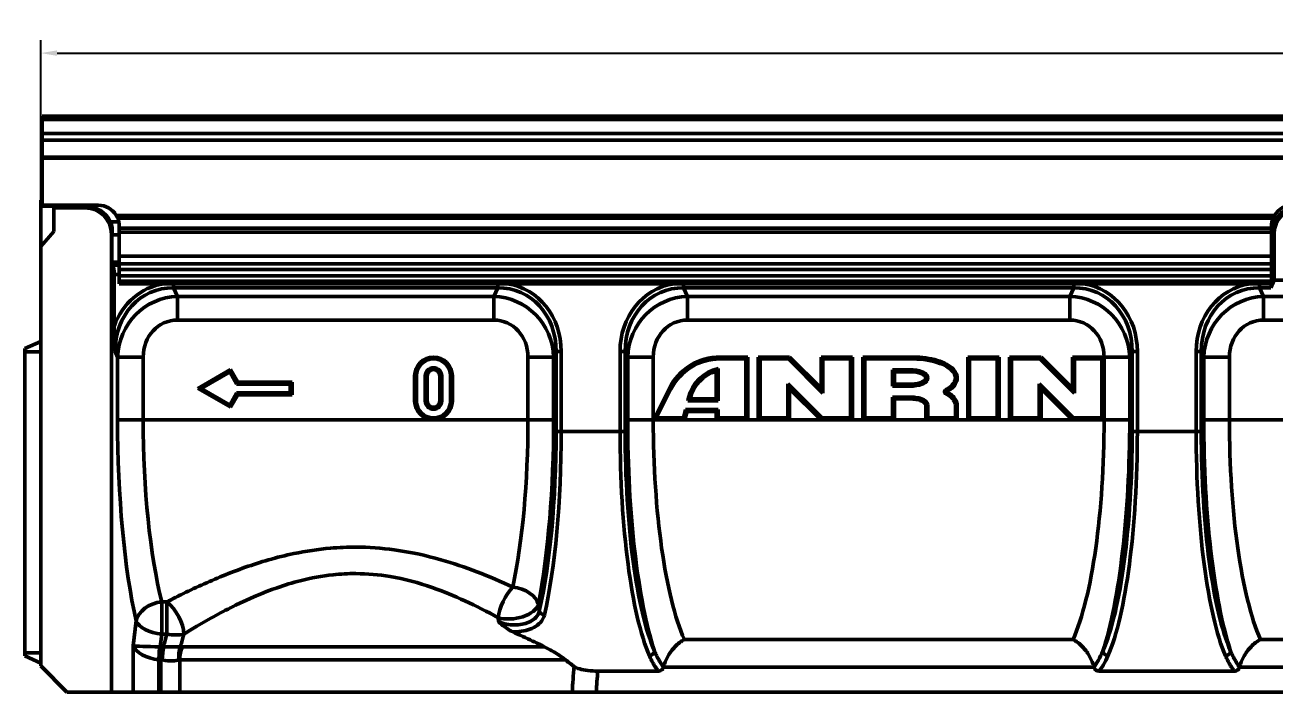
# Model space of a CAD drawing. Header units: millimetres. Extents: x 0 to 1485, y 0 to 1050.
# Drawn here: x 427.3 to 904.6, y 482.1 to 737 of the extents above; entities that cross this region are included whole.
import ezdxf

# ---------------------------------------------------------------- set-up
doc = ezdxf.new("R2010")
doc.units = ezdxf.units.MM
doc.header["$LTSCALE"] = 2.5
doc.linetypes.add('Durchgehend', pattern=[0])
for name, color, linetype, lineweight in [('Bemaßungen(DIN)', 7, 'Durchgehend', 25), ('Sichtbare Kanten(DIN)', 7, 'Durchgehend', 50), ('Sichtbare tangentiale Kanten(DIN)', 7, 'Durchgehend', 50)]:
    doc.layers.add(name, color=color, linetype=linetype, lineweight=lineweight)
doc.styles.add('TXT 3_5', font='isocpeur.ttf')
doc.dimstyles.new('Anrin Standard (DIN)', dxfattribs={"dimscale": 2.5, "dimtxt": 3.5, "dimasz": 2.5, "dimexe": 2, "dimexo": 0, "dimgap": 0.8, "dimtad": 1, "dimtxsty": 'TXT 3_5', "dimcen": 0.09, "dimdle": 10, "dimclrd": 256, "dimclre": 256, "dimclrt": 256, "dimadec": 0, "dimazin": 2, "dimtfac": 0.714286, "dimtmove": 0, "dimatfit": 3, "dimfxl": 1, "dimtolj": 1, "dimlwd": -1, "dimlwe": -1, "dimarcsym": 0})

# ---------------------------------------------------------------- blocks, each defined once
blk = doc.blocks.new('*D19')
at = {"layer": 'Bemaßungen(DIN)', "transparency": 16777216}
for p, q in [((433.27, 653.03), (433.27, 731.2)), ((1433.27, 652.28), (1433.27, 731.2)), ((439.52, 726.2), (1427.02, 726.2))]:
    blk.add_line(p, q, dxfattribs=at)
for points in [[(439.52, 727.24), (439.52, 725.16), (433.27, 726.2)], [(1427.02, 727.24), (1427.02, 725.16), (1433.27, 726.2)]]:
    blk.add_solid(points, dxfattribs=at)
at = {"layer": 'Defpoints', "color": 0, "transparency": 16777216}
for p in [(1433.27, 726.2), (433.27, 653.03), (1433.27, 652.28)]:
    blk.add_point(p, dxfattribs=at)
at = {"layer": 'Bemaßungen(DIN)', "transparency": 16777216, "insert": (922.75, 736.95), "char_height": 8.75, "attachment_point": 1, "style": 'TXT 3_5'}
blk.add_mtext('\\A1;1000', dxfattribs=at)

msp = doc.modelspace()

# ---------------------------------------------------------------- linework, layer by layer
at = {"layer": 'Sichtbare Kanten(DIN)'}
for p, q in [((433.772, 702.071), (433.772, 668.071)), ((1432.772, 702.071), (433.772, 702.071)), ((433.272, 670.071), (433.772, 670.071)), ((433.272, 492.071), (433.272, 670.071)), ((433.272, 667.815), (450.272, 667.815)), ((433.272, 667.737), (438.272, 667.602)), ((433.772, 668.071), (455.272, 668.071)), ((438.272, 667.602), (438.272, 658.052)), ((450.272, 667.071), (438.272, 667.071)), ((459.934, 661.771), (463.089, 661.771)), ((463.272, 660.071), (463.272, 638.071)), ((903.272, 638.071), (903.272, 660.071)), ((903.455, 661.771), (904.611, 661.771)), ((438.272, 658.052), (433.272, 652.278)), ((460.272, 482.071), (460.272, 657.071)), ((460.517, 657.071), (460.485, 656.771)), ((460.485, 656.771), (463.272, 656.771)), ((460.485, 656.771), (460.485, 646.271)), ((903.272, 656.771), (904.06, 656.771)), ((904.06, 656.771), (904.028, 657.071)), ((904.06, 646.271), (904.06, 656.771)), ((904.272, 639.403), (904.272, 657.071)), ((460.485, 646.271), (463.272, 646.271)), ((460.485, 646.271), (460.91, 645.117)), ((903.272, 646.271), (904.06, 646.271)), ((903.634, 645.117), (904.06, 646.271)), ((461.335, 621.848), (461.335, 641.653)), ((463.272, 639.071), (903.272, 639.071)), ((463.272, 638.071), (903.272, 638.071)), ((902.964, 636.533), (904.272, 639.403)), ((904.272, 639.403), (962.272, 639.403)), ((427.272, 613.274), (433.272, 616.071)), ((427.272, 495.869), (427.272, 613.274)), ((692.689, 610.071), (703.272, 610.071)), ((692.689, 609.344), (702.544, 609.344)), ((702.544, 609.344), (703.272, 610.071)), ((702.544, 609.344), (702.544, 586.799)), ((703.272, 610.071), (703.272, 586.071)), ((707.272, 610.071), (719.272, 610.071)), ((708, 609.344), (707.272, 610.071)), ((707.272, 586.071), (707.272, 610.071)), ((708, 609.344), (718.971, 609.344)), ((708, 586.799), (708, 609.344)), ((718.971, 609.344), (719.272, 610.071)), ((718.971, 609.344), (732, 596.314)), ((719.272, 610.071), (731.272, 598.071)), ((731.272, 610.071), (743.272, 610.071)), ((732, 609.344), (731.272, 610.071)), ((731.272, 598.071), (731.272, 610.071)), ((732, 609.344), (742.544, 609.344)), ((732, 596.314), (732, 609.344)), ((742.544, 609.344), (743.272, 610.071)), ((742.544, 609.344), (742.544, 586.799)), ((743.272, 610.071), (743.272, 586.071)), ((747.272, 586.071), (747.272, 610.071)), ((747.272, 610.071), (748, 609.344)), ((747.272, 610.071), (766.472, 610.071)), ((748, 586.799), (748, 609.344)), ((748, 609.344), (766.472, 609.344)), ((787.272, 610.071), (799.272, 610.071)), ((788, 609.344), (787.272, 610.071)), ((787.272, 586.071), (787.272, 610.071)), ((788, 609.344), (798.544, 609.344)), ((788, 586.799), (788, 609.344)), ((798.544, 609.344), (799.272, 610.071)), ((798.544, 609.344), (798.544, 586.799)), ((799.272, 610.071), (799.272, 586.071)), ((803.272, 610.071), (815.272, 610.071)), ((804, 609.344), (803.272, 610.071)), ((803.272, 586.071), (803.272, 610.071)), ((804, 609.344), (814.971, 609.344)), ((804, 586.799), (804, 609.344)), ((814.971, 609.344), (815.272, 610.071)), ((814.971, 609.344), (828, 596.314)), ((815.272, 610.071), (827.272, 598.071)), ((827.272, 610.071), (839.272, 610.071)), ((828, 609.344), (827.272, 610.071)), ((827.272, 598.071), (827.272, 610.071)), ((828, 609.344), (838.544, 609.344)), ((828, 596.314), (828, 609.344)), ((838.544, 609.344), (839.272, 610.071)), ((838.544, 609.344), (838.544, 586.799)), ((839.272, 610.071), (839.272, 586.071)), ((493.272, 598.071), (505.743, 605.271)), ((494.728, 598.071), (505.476, 604.277)), ((505.743, 605.271), (505.476, 604.277)), ((505.476, 604.277), (508.094, 599.744)), ((505.743, 605.271), (508.514, 600.471)), ((576.072, 593.271), (576.072, 602.871)), ((576.8, 593.271), (576.8, 602.871)), ((580.144, 593.271), (580.144, 602.871)), ((580.872, 602.871), (580.872, 593.271)), ((585.672, 593.271), (585.672, 602.871)), ((586.4, 602.871), (586.4, 593.271)), ((589.744, 602.871), (589.744, 593.271)), ((590.472, 602.871), (590.472, 593.271)), ((691.272, 594.071), (691.272, 604.702)), ((692, 605.64), (692, 593.344)), ((759.272, 604.471), (758.544, 605.199)), ((758.544, 598.944), (758.544, 605.199)), ((758.544, 605.199), (765.272, 605.199)), ((759.272, 604.471), (759.272, 599.671)), ((765.272, 604.471), (759.272, 604.471)), ((494.728, 598.071), (493.272, 598.071)), ((505.743, 590.871), (493.272, 598.071)), ((505.476, 591.866), (494.728, 598.071)), ((508.514, 600.471), (508.094, 599.744)), ((508.094, 599.744), (528.544, 599.744)), ((508.514, 600.471), (529.272, 600.471)), ((529.272, 600.471), (528.544, 599.744)), ((528.544, 599.744), (528.544, 596.399)), ((529.272, 600.471), (529.272, 595.671)), ((667.272, 586.071), (673.272, 598.071)), ((668.45, 586.799), (673.923, 597.746)), ((731.574, 586.799), (718.544, 599.829)), ((718.544, 599.829), (719.272, 598.071)), ((718.544, 599.829), (718.544, 586.799)), ((731.272, 586.071), (719.272, 598.071)), ((719.272, 598.071), (719.272, 586.071)), ((732, 596.314), (731.272, 598.071)), ((758.544, 598.944), (759.272, 599.671)), ((765.272, 598.944), (758.544, 598.944)), ((759.272, 599.671), (765.272, 599.671)), ((827.574, 586.799), (814.544, 599.829)), ((814.544, 599.829), (815.272, 598.071)), ((814.544, 599.829), (814.544, 586.799)), ((827.272, 586.071), (815.272, 598.071)), ((815.272, 598.071), (815.272, 586.071)), ((828, 596.314), (827.272, 598.071)), ((508.094, 596.399), (505.476, 591.866)), ((508.514, 595.671), (505.743, 590.871)), ((528.544, 596.399), (508.094, 596.399)), ((508.514, 595.671), (508.094, 596.399)), ((529.272, 595.671), (508.514, 595.671)), ((529.272, 595.671), (528.544, 596.399)), ((680.34, 593.344), (680.65, 594.582)), ((681.272, 594.071), (680.34, 593.344)), ((692, 593.344), (680.34, 593.344)), ((681.356, 594.406), (681.272, 594.071)), ((681.272, 594.071), (691.272, 594.071)), ((691.272, 594.071), (692, 593.344)), ((765.272, 594.799), (758.544, 594.799)), ((758.544, 594.799), (759.272, 594.071)), ((758.544, 594.799), (758.544, 586.799)), ((765.272, 594.071), (759.272, 594.071)), ((759.272, 594.071), (759.272, 586.071)), ((505.743, 590.871), (505.476, 591.866)), ((679.504, 589.999), (678.704, 586.799)), ((680.072, 589.271), (679.272, 586.071)), ((692, 589.999), (679.504, 589.999)), ((679.504, 589.999), (680.072, 589.271)), ((691.272, 589.271), (680.072, 589.271)), ((692, 589.999), (691.272, 589.271)), ((691.272, 586.071), (691.272, 589.271)), ((692, 586.799), (692, 589.999)), ((771.272, 586.071), (771.272, 591.671)), ((772, 586.799), (772, 591.671)), ((782.544, 591.671), (782.544, 586.799)), ((783.272, 591.671), (783.272, 586.071)), ((667.272, 586.071), (668.45, 586.799)), ((679.272, 586.071), (667.272, 586.071)), ((678.704, 586.799), (668.45, 586.799)), ((678.704, 586.799), (679.272, 586.071)), ((692, 586.799), (691.272, 586.071)), ((703.272, 586.071), (691.272, 586.071)), ((702.544, 586.799), (692, 586.799)), ((702.544, 586.799), (703.272, 586.071)), ((707.272, 586.071), (708, 586.799)), ((719.272, 586.071), (707.272, 586.071)), ((718.544, 586.799), (708, 586.799)), ((718.544, 586.799), (719.272, 586.071)), ((731.574, 586.799), (731.272, 586.071)), ((743.272, 586.071), (731.272, 586.071)), ((742.544, 586.799), (731.574, 586.799)), ((742.544, 586.799), (743.272, 586.071)), ((748, 586.799), (747.272, 586.071)), ((759.272, 586.071), (747.272, 586.071)), ((758.544, 586.799), (748, 586.799)), ((758.544, 586.799), (759.272, 586.071)), ((772, 586.799), (771.272, 586.071)), ((783.272, 586.071), (771.272, 586.071)), ((782.544, 586.799), (772, 586.799)), ((782.544, 586.799), (783.272, 586.071)), ((788, 586.799), (787.272, 586.071)), ((799.272, 586.071), (787.272, 586.071)), ((798.544, 586.799), (788, 586.799)), ((799.272, 586.071), (798.544, 586.799)), ((803.272, 586.071), (804, 586.799)), ((815.272, 586.071), (803.272, 586.071)), ((814.544, 586.799), (804, 586.799)), ((814.544, 586.799), (815.272, 586.071)), ((827.574, 586.799), (827.272, 586.071)), ((839.272, 586.071), (827.272, 586.071)), ((838.544, 586.799), (827.574, 586.799)), ((838.544, 586.799), (839.272, 586.071)), ((427.272, 495.869), (433.272, 493.071)), ((433.272, 492.071), (443.272, 482.071)), ((669.151, 490.071), (646.025, 490.071)), ((889.151, 490.071), (837.393, 490.071)), ((1423.272, 482.071), (443.272, 482.071))]:
    msp.add_line(p, q, dxfattribs=at)
for centre, radius, start, end in [((450.272, 657.071), 10.744, 25.94165, 90), ((450.272, 657.071), 10, 0, 90), ((455.272, 660.071), 8, 30.89671, 90), ((914.272, 657.071), 10, 90, 180), ((911.272, 660.071), 8, 90, 149.10329), ((914.272, 657.071), 10.744, 90, 154.05835), ((455.272, 660.071), 8, 0, 22.63555), ((911.272, 660.071), 8, 157.36445, 180), ((583.272, 602.871), 7.2, 0, 180), ((583.272, 602.871), 6.472, 0, 180), ((692.689, 588.363), 21.708, 90, 153.43495), ((692.689, 588.363), 20.98, 90, 153.43495), ((583.272, 602.871), 3.128, 0, 180), ((583.272, 602.871), 2.4, 0, 180), ((695.272, 590.927), 15.073, 102.53794, 165.96376), ((695.272, 590.927), 14.345, 106.1915, 165.96376), ((779.098, 596.794), 0.728, 118.47995, 241.93598), ((583.272, 593.271), 7.2, 180, 359.99998), ((583.272, 593.271), 6.472, 180, 0), ((583.272, 593.271), 3.128, 180, 0), ((583.272, 593.271), 2.4, 180, 0)]:
    msp.add_arc(centre, radius, start, end, dxfattribs=at)
for centre, major_axis, ratio, start_param, end_param in [((450.272, 658.173), (0, 10.361), 0.9943364, 4.6059096, 5.0671061), ((914.272, 658.173), (0, 10.361), 0.9943364, 1.2160792, 1.6772757), ((460.485, 641.653), (0, -4), 0.2125566, 1.5707963, 2.6179939), ((904.06, 641.653), (0, 4), 0.2125566, 0.5235988, 1.1840934), ((902.784, 638.346), (0, -2), 0.2125566, 0.4363323, 1.4332932)]:
    msp.add_ellipse(centre, major_axis=major_axis, ratio=ratio, start_param=start_param, end_param=end_param, dxfattribs=at)
for points, knots in [([(462.137, 664.179), (462.28, 663.94), (462.42, 663.674), (462.579, 663.329), (462.619, 663.238), (462.656, 663.15)], [0.3481471, 0.3481471, 0.3481471, 0.3481471, 0.4317919, 0.4317919, 0.46276079, 0.46276079, 0.46276079, 0.46276079]), ([(903.888, 663.15), (903.925, 663.238), (903.965, 663.329), (904.124, 663.674), (904.264, 663.94), (904.407, 664.179)], [0.86685526, 0.86685526, 0.86685526, 0.86685526, 0.89782415, 0.89782415, 0.98146895, 0.98146895, 0.98146895, 0.98146895]), ([(461.672, 612.179), (461.671, 612.188), (461.671, 612.197), (461.576, 613.951), (461.482, 615.791), (461.37, 618.978), (461.335, 620.437), (461.335, 621.848)], [-0.00281656, -0.00281656, -0.00281656, -0.00281656, 0, 0, 0.54101225, 0.54101225, 0.96054357, 0.96054357, 0.96054357, 0.96054357]), ([(766.472, 610.071), (769.68, 610.071), (774.482, 609.396), (779.37, 607.368), (781.987, 605.417), (783.34, 603.194), (783.318, 600.879), (781.924, 598.661), (780.156, 597.368), (779.098, 596.794)], [1.5707963, 1.5707963, 1.5707963, 1.5707963, 2.143594, 2.4299929, 2.7163917, 3.0027905, 3.2891894, 3.5755882, 3.8619871, 3.8619871, 3.8619871, 3.8619871]), ([(766.472, 609.344), (770.157, 609.344), (773.831, 608.728), (776.672, 607.652), (779.004, 606.769), (780.76, 605.577), (781.689, 604.354), (782.517, 603.266), (782.728, 602.21), (782.403, 601.138), (782.056, 599.997), (781.012, 598.785), (779.302, 597.749), (779.125, 597.642), (778.941, 597.537), (778.751, 597.434)], [1.5707963, 1.5707963, 1.5707963, 1.5707963, 2.2427016, 2.2427016, 2.2427016, 2.7942586, 2.7942586, 2.7942586, 3.2852197, 3.2852197, 3.2852197, 3.807913, 3.807913, 3.807913, 3.8619871, 3.8619871, 3.8619871, 3.8619871]), ([(765.272, 605.199), (766.92, 605.199), (769.364, 604.802), (771.183, 603.75), (771.857, 602.893), (772.071, 602.071), (771.857, 601.25), (771.183, 600.393), (769.364, 599.341), (766.92, 598.944), (765.272, 598.944)], [-1.5707963, -1.5707963, -1.5707963, -1.5707963, -0.7853982, -0.3926991, -0.1963495, 0, 0.1963495, 0.3926991, 0.7853982, 1.5707963, 1.5707963, 1.5707963, 1.5707963]), ([(765.272, 599.671), (766.058, 599.672), (767.628, 599.796), (769.625, 600.33), (770.737, 600.996), (771.195, 601.6), (771.311, 602.071), (771.195, 602.543), (770.737, 603.147), (769.625, 603.813), (767.628, 604.347), (766.058, 604.471), (765.272, 604.471)], [-1.5707963, -1.5707963, -1.5707963, -1.5707963, -1.1780972, -0.7853982, -0.3926991, -0.1963495, 0, 0.1963495, 0.3926991, 0.7853982, 1.1780972, 1.5707963, 1.5707963, 1.5707963, 1.5707963]), ([(779.098, 596.794), (780.767, 595.904), (782.727, 594.22), (783.272, 592.366), (783.272, 591.671)], [2.44667935, 2.44667935, 2.44667935, 2.44667935, 2.88100017, 3.14159265, 3.14159265, 3.14159265, 3.14159265]), ([(772, 591.671), (772, 592.253), (771.689, 592.78), (771.256, 593.175), (770.399, 593.955), (768.996, 594.427), (767.364, 594.656), (766.69, 594.751), (765.981, 594.799), (765.272, 594.799)], [-3.1415927, -3.1415927, -3.1415927, -3.1415927, -2.7278324, -2.7278324, -2.7278324, -1.9089052, -1.9089052, -1.9089052, -1.5707963, -1.5707963, -1.5707963, -1.5707963]), ([(771.272, 591.671), (771.272, 591.829), (771.195, 592.143), (770.737, 592.747), (769.625, 593.413), (767.628, 593.947), (766.058, 594.071), (765.272, 594.071)], [-3.1415927, -3.1415927, -3.1415927, -3.1415927, -2.9452431, -2.7488936, -2.3561945, -1.9634954, -1.5707963, -1.5707963, -1.5707963, -1.5707963]), ([(778.756, 596.152), (780.585, 595.176), (781.78, 594.018), (782.265, 592.927), (782.455, 592.501), (782.544, 592.085), (782.544, 591.671)], [2.44667935, 2.44667935, 2.44667935, 2.44667935, 2.94646061, 2.94646061, 2.94646061, 3.14159265, 3.14159265, 3.14159265, 3.14159265]), ([(613.522, 505.046), (613.176, 505.199), (612.824, 505.389), (611.086, 506.436), (609.608, 507.694), (608.188, 508.899), (608.184, 508.902), (608.18, 508.906)], [0, 0, 0, 0, 0.12947861, 0.12947861, 0.65241086, 0.65241086, 0.65390474, 0.65390474, 0.65390474, 0.65390474]), ([(621.119, 501.558), (622.074, 501.103), (623.02, 500.648), (624.502, 499.926), (625.047, 499.658), (625.587, 499.392)], [19.45406468, 19.45406468, 19.45406468, 19.45406468, 19.81993331, 19.81993331, 20.0353223, 20.0353223, 20.0353223, 20.0353223]), ([(671.11, 491.579), (671.2, 491.967), (671.308, 492.356), (671.797, 493.87), (672.294, 494.951), (673.629, 497.239), (674.517, 498.384), (676.597, 500.528), (677.829, 501.464), (679.054, 502.13), (679.058, 502.132), (679.062, 502.134)], [-1.50473, -1.50473, -1.50473, -1.50473, -1.3814261, -1.3814261, -1.0231136, -1.0231136, -0.5604123, -0.5604123, 0, 0, 0.0017691, 0.0017691, 0.0017691, 0.0017691]), ([(827.482, 502.134), (827.486, 502.132), (827.49, 502.13), (828.715, 501.464), (829.947, 500.528), (832.027, 498.384), (832.915, 497.239), (834.25, 494.951), (834.747, 493.87), (835.236, 492.356), (835.344, 491.967), (835.434, 491.579)], [-1.679128, -1.679128, -1.679128, -1.679128, -1.6773743, -1.6773743, -1.121828, -1.121828, -0.6631438, -0.6631438, -0.3079422, -0.3079422, -0.1857088, -0.1857088, -0.1857088, -0.1857088]), ([(891.11, 491.579), (891.2, 491.967), (891.308, 492.356), (891.797, 493.87), (892.294, 494.951), (893.629, 497.239), (894.517, 498.384), (896.597, 500.528), (897.829, 501.464), (899.054, 502.13), (899.058, 502.132), (899.062, 502.134)], [-1.50473, -1.50473, -1.50473, -1.50473, -1.3814262, -1.3814262, -1.0231144, -1.0231144, -0.5604146, -0.5604146, 0, 0, 0.0017691, 0.0017691, 0.0017691, 0.0017691]), ([(625.587, 499.392), (626.589, 498.896), (627.562, 498.377), (630.412, 496.731), (632.14, 495.557), (633.643, 494.392)], [19.7643802, 19.7643802, 19.7643802, 19.7643802, 20.384305, 20.384305, 21.6533136, 21.6533136, 21.6533136, 21.6533136]), ([(633.643, 494.392), (634.39, 493.811), (635.107, 493.256), (636.183, 492.428), (636.564, 492.136), (636.935, 491.854)], [2.84709196, 2.84709196, 2.84709196, 2.84709196, 3.31190048, 3.31190048, 3.57767675, 3.57767675, 3.57767675, 3.57767675]), ([(636.935, 491.854), (637.443, 491.467), (638.173, 491.137), (640.001, 490.605), (641.079, 490.406), (643.457, 490.138), (644.735, 490.071), (646.025, 490.071)], [0, 0, 0, 0, 0.384361, 0.384361, 0.7677184, 0.7677184, 1.1547718, 1.1547718, 1.1547718, 1.1547718]), ([(671.106, 491.562), (671.049, 491.325), (670.947, 491.102), (670.658, 490.698), (670.472, 490.524), (670.094, 490.285), (669.917, 490.206), (669.542, 490.099), (669.347, 490.071), (669.151, 490.071)], [0.00177375, 0.00177375, 0.00177375, 0.00177375, 0.07585795, 0.07585795, 0.15222298, 0.15222298, 0.21044841, 0.21044841, 0.26920308, 0.26920308, 0.26920308, 0.26920308]), ([(837.393, 490.071), (837.122, 490.071), (836.853, 490.123), (836.36, 490.325), (836.139, 490.469), (835.826, 490.779), (835.716, 490.923), (835.543, 491.231), (835.479, 491.393), (835.438, 491.562)], [0, 0, 0, 0, 0.08135822, 0.08135822, 0.16021597, 0.16021597, 0.21485052, 0.21485052, 0.26767465, 0.26767465, 0.26767465, 0.26767465]), ([(891.106, 491.562), (891.049, 491.325), (890.947, 491.102), (890.658, 490.698), (890.472, 490.524), (890.094, 490.285), (889.917, 490.206), (889.542, 490.099), (889.347, 490.071), (889.151, 490.071)], [0.00177375, 0.00177375, 0.00177375, 0.00177375, 0.07585795, 0.07585795, 0.15222299, 0.15222299, 0.21044841, 0.21044841, 0.26920308, 0.26920308, 0.26920308, 0.26920308])]:
    msp.add_open_spline(points, degree=3, knots=knots, dxfattribs=at)
for points, degree in [([(691.272, 604.702), (691.624, 605.171), (692, 605.64)], 2), ([(613.522, 505.046), (616.093, 503.911), (618.64, 502.738), (621.119, 501.558)], 3), ([(671.106, 491.562), (671.107, 491.568), (671.109, 491.573), (671.11, 491.579)], 3), ([(835.434, 491.579), (835.435, 491.573), (835.437, 491.568), (835.438, 491.562)], 3), ([(891.106, 491.562), (891.107, 491.568), (891.109, 491.573), (891.11, 491.579)], 3)]:
    msp.add_open_spline(points, degree=degree, dxfattribs=at)
at = {"layer": 'Sichtbare tangentiale Kanten(DIN)'}
for p, q in [((433.772, 700.791), (1432.772, 700.791)), ((433.772, 695.535), (1432.772, 695.535)), ((433.772, 692.918), (1432.772, 692.918)), ((433.772, 686.456), (1432.772, 686.456)), ((433.772, 686.071), (1432.772, 686.071)), ((450.272, 667.071), (450.272, 667.815)), ((462.137, 664.179), (904.407, 664.179)), ((462.656, 663.15), (903.888, 663.15)), ((463.272, 659.338), (903.272, 659.338)), ((460.272, 657.071), (460.517, 657.071)), ((463.272, 657.794), (903.272, 657.794)), ((904.272, 657.071), (904.028, 657.071)), ((460.91, 645.117), (463.272, 645.117)), ((463.272, 648.559), (903.272, 648.559)), ((463.272, 645.732), (903.272, 645.732)), ((903.272, 645.117), (903.634, 645.117)), ((461.335, 641.653), (463.272, 641.653)), ((463.272, 643.485), (903.272, 643.485)), ((463.272, 641.071), (903.272, 641.071)), ((483.961, 636.533), (483.961, 638.071)), ((483.961, 636.533), (607.796, 636.533)), ((485.464, 633.236), (483.961, 636.533)), ((607.796, 636.533), (606.293, 633.236)), ((607.796, 636.533), (607.796, 638.071)), ((678.748, 638.071), (678.748, 636.533)), ((678.748, 636.533), (827.796, 636.533)), ((680.251, 633.236), (678.748, 636.533)), ((827.796, 636.533), (826.293, 633.236)), ((827.796, 638.071), (827.796, 636.533)), ((898.748, 638.071), (898.748, 636.533)), ((898.748, 636.533), (902.964, 636.533)), ((900.251, 633.236), (898.748, 636.533)), ((485.464, 633.236), (485.464, 624.172)), ((606.293, 633.236), (485.464, 633.236)), ((606.293, 633.236), (606.293, 624.172)), ((826.293, 633.236), (680.251, 633.236)), ((680.251, 633.236), (680.251, 624.172)), ((826.293, 633.236), (826.293, 624.172)), ((966.293, 633.236), (900.251, 633.236)), ((900.251, 633.236), (900.251, 624.172)), ((485.464, 624.172), (606.293, 624.172)), ((680.251, 624.172), (826.293, 624.172)), ((900.251, 624.172), (966.293, 624.172)), ((433.272, 612.071), (427.272, 612.071)), ((461.672, 612.179), (462.627, 610.082)), ((629.13, 610.082), (630.085, 612.179)), ((630.085, 612.179), (632.041, 612.179)), ((630.085, 612.179), (630.085, 581.56)), ((632.041, 581.56), (632.041, 612.179)), ((654.503, 612.179), (656.459, 612.179)), ((654.503, 612.179), (654.503, 581.56)), ((656.459, 581.56), (656.459, 612.179)), ((656.459, 612.179), (657.415, 610.082)), ((849.13, 610.082), (850.085, 612.179)), ((852.041, 612.179), (850.085, 612.179)), ((850.085, 612.179), (850.085, 581.56)), ((852.041, 581.56), (852.041, 612.179)), ((874.503, 612.179), (876.459, 612.179)), ((874.503, 612.179), (874.503, 581.56)), ((876.459, 581.56), (876.459, 612.179)), ((876.459, 612.179), (877.415, 610.082)), ((462.627, 610.082), (472.409, 610.082)), ((462.627, 610.082), (462.627, 586.071)), ((472.409, 586.071), (472.409, 610.082)), ((619.348, 610.082), (619.348, 586.071)), ((629.13, 610.082), (619.348, 610.082)), ((629.13, 586.071), (629.13, 610.082)), ((657.415, 610.082), (657.415, 586.071)), ((657.415, 610.082), (667.196, 610.082)), ((667.196, 586.071), (667.196, 610.082)), ((692.689, 609.344), (692.689, 610.071)), ((766.472, 610.071), (766.472, 609.344)), ((839.348, 610.082), (839.348, 586.071)), ((849.13, 610.082), (839.348, 610.082)), ((849.13, 586.071), (849.13, 610.082)), ((877.415, 610.082), (877.415, 586.071)), ((877.415, 610.082), (887.196, 610.082)), ((887.196, 586.071), (887.196, 610.082)), ((576.072, 602.871), (576.8, 602.871)), ((580.872, 602.871), (580.144, 602.871)), ((585.672, 602.871), (586.4, 602.871)), ((590.472, 602.871), (589.744, 602.871)), ((765.272, 604.471), (765.272, 605.199)), ((673.923, 597.746), (673.272, 598.071)), ((765.272, 599.671), (765.272, 598.944)), ((779.098, 596.794), (778.751, 597.434)), ((779.098, 596.794), (778.756, 596.152)), ((576.072, 593.271), (576.8, 593.271)), ((580.872, 593.271), (580.144, 593.271)), ((586.4, 593.271), (585.672, 593.271)), ((589.744, 593.271), (590.472, 593.271)), ((681.356, 594.406), (680.65, 594.582)), ((765.272, 594.071), (765.272, 594.799)), ((771.272, 591.671), (772, 591.671)), ((783.272, 591.671), (782.544, 591.671)), ((462.627, 586.071), (629.13, 586.071)), ((657.415, 586.071), (667.196, 586.071)), ((667.272, 586.071), (667.196, 586.071)), ((691.272, 586.071), (679.272, 586.071)), ((707.272, 586.071), (703.272, 586.071)), ((731.272, 586.071), (719.272, 586.071)), ((747.272, 586.071), (743.272, 586.071)), ((771.272, 586.071), (759.272, 586.071)), ((787.272, 586.071), (783.272, 586.071)), ((803.272, 586.071), (799.272, 586.071)), ((827.272, 586.071), (815.272, 586.071)), ((839.348, 586.071), (839.272, 586.071)), ((849.13, 586.071), (839.348, 586.071)), ((877.415, 586.071), (989.13, 586.071)), ((630.085, 581.56), (656.459, 581.56)), ((876.459, 581.56), (850.085, 581.56)), ((479.521, 504.212), (479.521, 516.532)), ((481.478, 516.532), (479.521, 516.532)), ((481.478, 516.532), (481.478, 504.212)), ((469.74, 509.212), (468.579, 499.751)), ((478.93, 499.392), (479.521, 504.212)), ((479.521, 504.212), (481.478, 504.212)), ((679.062, 502.134), (827.482, 502.134)), ((899.062, 502.134), (967.482, 502.134)), ((433.272, 497.071), (427.272, 497.071)), ((468.579, 499.751), (468.579, 482.071)), ((478.36, 494.408), (478.642, 499.38)), ((478.93, 494.392), (478.93, 499.392)), ((479.083, 499.392), (478.93, 499.392)), ((479.083, 499.392), (479.083, 482.071)), ((487.331, 499.392), (625.587, 499.392)), ((478.36, 482.071), (478.36, 494.408)), ((478.93, 494.392), (479.083, 494.392)), ((486.357, 482.071), (486.357, 494.392)), ((633.643, 494.392), (486.357, 494.392)), ((671.106, 491.562), (835.438, 491.562)), ((891.106, 491.562), (975.438, 491.562))]:
    msp.add_line(p, q, dxfattribs=at)
for centre, major_axis, ratio, start_param, end_param in [((486.296, 609.658), (-12.118, 26.584), 0.8899449, 6.0361632, 7.0297411), ((486.296, 609.658), (-11.379, 24.964), 0.8747822, 5.8978068, 7.3806224), ((605.461, 609.658), (11.379, 24.964), 0.8747822, 5.1857482, 6.6685638), ((605.461, 609.658), (12.118, 26.584), 0.8899449, 5.1857482, 6.5302074), ((681.084, 609.658), (-12.118, 26.584), 0.8899449, 6.0361632, 7.3806224), ((681.084, 609.658), (-11.379, 24.964), 0.8747822, 5.8978068, 7.3806224), ((825.461, 609.658), (11.379, 24.964), 0.8747822, 5.1857482, 6.6685638), ((825.461, 609.658), (12.118, 26.584), 0.8899449, 5.1857482, 6.5302074), ((901.084, 609.658), (-12.118, 26.584), 0.8899449, 6.0361632, 7.3806224), ((901.084, 609.658), (-11.379, 24.964), 0.8747822, 5.8978068, 7.3806224), ((486.721, 608.725), (-10.216, 22.412), 0.9743914, 5.8978068, 7.3806224), ((605.035, 608.725), (10.216, 22.412), 0.9743914, 5.1857482, 6.6685638), ((681.509, 608.725), (-10.216, 22.412), 0.9743914, 5.8978068, 7.3806224), ((825.035, 608.725), (10.216, 22.412), 0.9743914, 5.1857482, 6.6685638), ((901.509, 608.725), (-10.216, 22.412), 0.9743914, 5.8978068, 7.3806224), ((486.721, 608.725), (-6.525, 14.314), 0.8899449, 5.8978068, 7.3806224), ((605.035, 608.725), (6.525, 14.314), 0.8899449, 5.1857482, 6.6685638), ((681.509, 608.725), (-6.525, 14.314), 0.8899449, 5.8978068, 7.3806224), ((825.035, 608.725), (6.525, 14.314), 0.8899449, 5.1857482, 6.6685638), ((901.509, 608.725), (-6.525, 14.314), 0.8899449, 5.8978068, 7.3806224), ((484.945, 586.071), (0, -105), 0.2125566, 4.712389, 5.5336335), ((494.727, 586.071), (0, 95), 0.2349309, 1.5707963, 2.3920409), ((597.03, 586.071), (0, -95), 0.2349309, 0.8333686, 1.5707963), ((606.811, 586.071), (0, 105), 0.2125566, 3.9749612, 4.712389), ((679.733, 586.071), (0, -105), 0.2125566, 4.712389, 5.7125239), ((689.514, 586.071), (0, 95), 0.2349309, 1.5707963, 2.6541928), ((817.03, 586.071), (0, -95), 0.2349309, 0.4873999, 1.5707963), ((826.811, 586.071), (0, 105), 0.2125566, 3.712254, 4.712389), ((899.733, 586.071), (0, -105), 0.2125566, 4.712389, 5.7125239), ((909.514, 586.071), (0, 95), 0.2349309, 1.5707963, 2.6541928), ((610.317, 581.56), (0, -93), 0.2125566, 0.741617, 1.5707963), ((612.274, 581.56), (0, 95), 0.2080817, 3.8832097, 4.712389), ((674.271, 581.56), (0, -95), 0.2080817, 4.712389, 5.8358933), ((676.227, 581.56), (0, 93), 0.2125566, 1.5707963, 2.6943006), ((830.317, 581.56), (0, -93), 0.2125566, 0.447292, 1.5707963), ((832.274, 581.56), (0, 95), 0.2080817, 3.5888847, 4.712389), ((894.271, 581.56), (0, -95), 0.2080817, 4.712389, 5.8358933), ((896.227, 581.56), (0, 93), 0.2125566, 1.5707963, 2.6943006), ((613.55, 515.471), (-4.552, -8.904), 0.3821488, 4.0705488, 5.4890846), ((613.55, 515.471), (9.819, -1.896), 0.6656225, 0.2823301, 1.698616), ((479.521, 509.212), (-9.749, -2.226), 0.7232918, 4.5486897, 5.9773555), ((481.478, 509.212), (-4.978, 8.673), 0.471636, 3.8578532, 5.4001926), ((613.55, 515.471), (9.908, 1.353), 0.5368684, 4.0382313, 6.0341817), ((625.626, 512.984), (-1.948, 0.452), 0.7284837, 0.3083562, 1.7382463), ((479.521, 509.212), (-9.926, 1.218), 0.4971999, 0.2419848, 1.6317369), ((481.478, 509.212), (9.684, -2.492), 0.4880276, 4.8373218, 5.5579486), ((478.36, 499.751), (-10.064, 0.089), 0.0366131, 0.2378212, 1.599178), ((478.36, 499.751), (9.966, -1.573), 0.5248782, 3.4336828, 4.7950396), ((482.611, 534.392), (-4.294, -34.991), 0.2836616, 0.0325453, 0.0609406), ((479.083, 464.751), (0, 34.641), 0.5773503, 6.2256343, 6.2831853), ((480.234, 494.335), (-0.993, -9.951), 0.0572359, 4.1916413, 4.7181006), ((492.969, 494.344), (1.392, -9.903), 0.6907798, 4.0890437, 4.6155918), ((493.63, 494.392), (0, -10), 0.7273426, 4.1887902, 4.712389), ((665.72, 497.709), (-1.829, -0.81), 0.8855068, 1.1968979, 2.6776455), ((840.824, 497.709), (1.829, -0.81), 0.8855068, 3.6055398, 5.0862874), ((885.72, 497.709), (-1.829, -0.81), 0.8855068, 1.1968979, 2.6776455), ((482.611, 534.392), (-4.9, -39.926), 0.4971999, 0.0325453, 0.0609406), ((479.083, 459.751), (0, 34.641), 0.2886751, 6.2256343, 6.2831853), ((553.272, 732.483), (0, -578.471), 0.15904, 1.1231056, 1.1417826), ((553.272, 730.746), (0, -578.471), 0.176327, 1.126433, 1.1416952)]:
    msp.add_ellipse(centre, major_axis=major_axis, ratio=ratio, start_param=start_param, end_param=end_param, dxfattribs=at)
for points, knots in [([(613.55, 522.195), (609.142, 524.234), (604.549, 526.204), (595.361, 529.713), (590.783, 531.269), (580.313, 534.256), (574.368, 535.567), (563.434, 537.065), (558.525, 537.42), (550.401, 537.448), (547.154, 537.312), (543.924, 537.034), (539.213, 536.628), (534.54, 535.917), (526.705, 534.282), (523.461, 533.47), (514.266, 530.835), (508.438, 528.753), (497.246, 524.206), (491.882, 521.741), (485.008, 518.345), (483.229, 517.441), (481.478, 516.532)], [-18.3156103, -18.3156103, -18.3156103, -18.3156103, -16.7193533, -16.7193533, -15.222694, -15.222694, -13.3727159, -13.3727159, -11.9065321, -11.9065321, -10.9357108, -10.9357108, -10.9357108, -9.5200322, -9.5200322, -8.4987058, -8.4987058, -6.5805928, -6.5805928, -4.6624852, -4.6624852, -3.9799732, -3.9799732, -3.9799732, -3.9799732]), ([(487.918, 504.212), (489.551, 505.217), (491.207, 506.215), (497.592, 509.97), (502.548, 512.694), (512.821, 517.72), (518.137, 520.02), (526.475, 522.933), (529.407, 523.831), (536.471, 525.638), (540.669, 526.423), (544.894, 526.872), (547.791, 527.179), (550.7, 527.329), (557.978, 527.299), (562.377, 526.907), (572.199, 525.251), (577.558, 523.801), (587.05, 520.501), (591.22, 518.78), (599.63, 514.903), (603.856, 512.725), (607.932, 510.471)], [3.9799732, 3.9799732, 3.9799732, 3.9799732, 4.6624852, 4.6624852, 6.5805928, 6.5805928, 8.4987058, 8.4987058, 9.5200322, 9.5200322, 10.9357108, 10.9357108, 10.9357108, 11.9065321, 11.9065321, 13.3727159, 13.3727159, 15.222694, 15.222694, 16.7193533, 16.7193533, 18.3156103, 18.3156103, 18.3156103, 18.3156103]), ([(623.67, 512.984), (623.479, 512.112), (623.038, 511.284), (621.831, 509.98), (621.104, 509.449), (619.512, 508.645), (618.665, 508.345), (617.757, 508.13), (616.849, 507.915), (615.895, 507.787), (613.925, 507.701), (612.925, 507.747), (610.902, 508.021), (609.876, 508.266), (608.684, 508.695), (608.428, 508.797), (608.18, 508.906)], [-2.3872311, -2.3872311, -2.3872311, -2.3872311, -1.9339049, -1.9339049, -1.5442864, -1.5442864, -1.1936155, -1.1936155, -1.1936155, -0.8429447, -0.8429447, -0.4885875, -0.4885875, -0.1072942, -0.1072942, 0, 0, 0, 0]), ([(613.522, 505.046), (614.054, 505.037), (614.59, 505.049), (616.293, 505.156), (617.437, 505.332), (618.524, 505.611), (619.612, 505.89), (620.626, 506.269), (622.535, 507.267), (623.407, 507.916), (624.859, 509.491), (625.392, 510.479), (625.626, 511.509)], [0.6842167, 0.6842167, 0.6842167, 0.6842167, 0.8429447, 0.8429447, 1.1936155, 1.1936155, 1.1936155, 1.5442864, 1.5442864, 1.9339049, 1.9339049, 2.3872311, 2.3872311, 2.3872311, 2.3872311]), ([(623.67, 512.984), (623.591, 513.569), (623.511, 514.154), (623.398, 514.982), (623.365, 515.227), (623.331, 515.471)], [-7.24545122, -7.24545122, -7.24545122, -7.24545122, -7.03581857, -7.03581857, -6.94815651, -6.94815651, -6.94815651, -6.94815651]), ([(607.932, 510.471), (607.971, 510.227), (608.01, 509.982), (608.092, 509.461), (608.136, 509.183), (608.18, 508.906)], [6.94815651, 6.94815651, 6.94815651, 6.94815651, 7.03581857, 7.03581857, 7.13530244, 7.13530244, 7.13530244, 7.13530244]), ([(481.478, 504.212), (481.14, 502.898), (480.804, 501.583), (480.391, 499.957), (480.312, 499.646), (480.234, 499.335)], [-2.02527121, -2.02527121, -2.02527121, -2.02527121, -1.55886576, -1.55886576, -1.44849195, -1.44849195, -1.44849195, -1.44849195]), ([(486.603, 499.344), (486.685, 499.652), (486.768, 499.96), (487.204, 501.583), (487.56, 502.898), (487.918, 504.212)], [1.44965053, 1.44965053, 1.44965053, 1.44965053, 1.55886576, 1.55886576, 2.02527121, 2.02527121, 2.02527121, 2.02527121]), ([(486.603, 499.344), (485.975, 499.33), (485.243, 499.32), (483.17, 499.308), (481.708, 499.314), (480.234, 499.335)], [-1.4141929, -1.4141929, -1.4141929, -1.4141929, -0.8717654, -0.8717654, 0, 0, 0, 0]), ([(487.331, 499.392), (487.212, 499.392), (487.092, 499.388), (486.849, 499.372), (486.726, 499.36), (486.603, 499.344)], [0, 0, 0, 0, 0.047043099, 0.047043099, 0.094086198, 0.094086198, 0.094086198, 0.094086198]), ([(671.11, 491.579), (670.836, 491.929), (670.566, 492.302), (669.99, 493.163), (669.685, 493.66), (669.386, 494.187), (669.088, 494.715), (668.796, 495.272), (668.227, 496.447), (667.948, 497.064), (667.677, 497.709)], [-1.6865548, -1.6865548, -1.6865548, -1.6865548, -1.3145053, -1.3145053, -0.8763369, -0.8763369, -0.8763369, -0.4381684, -0.4381684, 0, 0, 0, 0]), ([(838.867, 497.709), (838.323, 496.416), (837.753, 495.238), (836.604, 493.21), (836.031, 492.341), (835.434, 491.579)], [-1.7553726, -1.7553726, -1.7553726, -1.7553726, -0.8776863, -0.8776863, -0.0688285, -0.0688285, -0.0688285, -0.0688285]), ([(891.11, 491.579), (890.827, 491.941), (890.548, 492.327), (889.967, 493.2), (889.665, 493.694), (889.37, 494.217), (889.074, 494.74), (888.786, 495.294), (888.221, 496.458), (887.946, 497.07), (887.677, 497.709)], [-1.6866196, -1.6866196, -1.6866196, -1.6866196, -1.302257, -1.302257, -0.8681713, -0.8681713, -0.8681713, -0.4340857, -0.4340857, 0, 0, 0, 0]), ([(479.658, 494.335), (481.102, 494.047), (482.55, 493.929), (484.635, 494.045), (485.379, 494.162), (486.026, 494.344)], [0, 0, 0, 0, 0.8717654, 0.8717654, 1.4141929, 1.4141929, 1.4141929, 1.4141929]), ([(486.026, 494.344), (486.082, 494.36), (486.138, 494.372), (486.248, 494.388), (486.303, 494.392), (486.357, 494.392)], [-0.094086198, -0.094086198, -0.094086198, -0.094086198, -0.047043099, -0.047043099, 0, 0, 0, 0]), ([(665.72, 495.906), (665.995, 495.272), (666.277, 494.669), (666.856, 493.525), (667.153, 492.985), (667.456, 492.477), (667.76, 491.969), (668.072, 491.493), (668.639, 490.704), (668.893, 490.378), (669.151, 490.071)], [0, 0, 0, 0, 0.4381684, 0.4381684, 0.8763369, 0.8763369, 0.8763369, 1.3145053, 1.3145053, 1.6568911, 1.6568911, 1.6568911, 1.6568911]), ([(837.393, 490.071), (837.981, 490.768), (838.545, 491.569), (839.694, 493.49), (840.273, 494.637), (840.824, 495.906)], [0.0984919, 0.0984919, 0.0984919, 0.0984919, 0.8776863, 0.8776863, 1.7553726, 1.7553726, 1.7553726, 1.7553726]), ([(885.72, 495.906), (885.993, 495.278), (886.272, 494.68), (886.845, 493.546), (887.139, 493.01), (887.439, 492.505), (887.74, 492.001), (888.048, 491.528), (888.621, 490.727), (888.884, 490.388), (889.151, 490.071)], [0, 0, 0, 0, 0.4340857, 0.4340857, 0.8681713, 0.8681713, 0.8681713, 1.302257, 1.302257, 1.6569536, 1.6569536, 1.6569536, 1.6569536])]:
    msp.add_open_spline(points, degree=3, knots=knots, dxfattribs=at)

# ---------------------------------------------------------------- dimensions: what is measured, and where the dimension line sits
at = {"layer": 'Bemaßungen(DIN)'}
dim = msp.add_linear_dim(base=(1433.272, 726.203), p1=(433.272, 653.029), p2=(1433.272, 652.278), dimstyle='Anrin Standard (DIN)', override={"dimgap": 0.8, "dimdec": 2, "dimtol": 0, "dimlim": 0, "dimtp": 0, "dimtm": 0, "dimtdec": 2, "dimtofl": 0, "dimatfit": 1}, dxfattribs=at)
dim.commit()
dim.dimension.update_dxf_attribs({"geometry": '*D19', "text_midpoint": (933.247, 726.203), "dimtype": 160})

doc.saveas('drawing.dxf')
